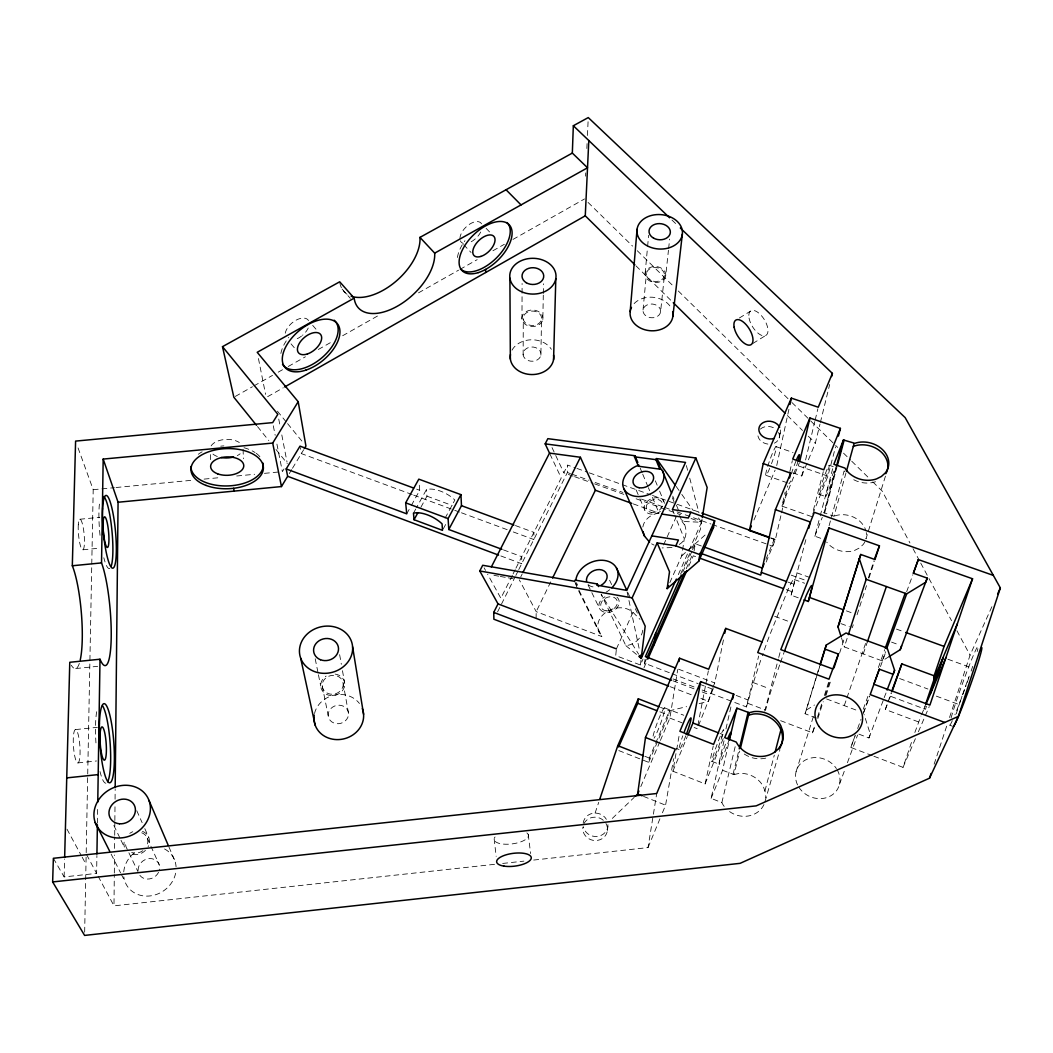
<?xml version="1.0" encoding="UTF-8"?>
<svg xmlns="http://www.w3.org/2000/svg" width="1053" height="1053" viewBox="0 0 1053 1053"><rect width="100%" height="100%" fill="white"/><g stroke="black" fill="none" stroke-linecap="round" stroke-linejoin="round"><path stroke-width="0.75" stroke-dasharray="5 3.75" d="M521.972 319.217L522.064 294.879M522.064 293.26L522.104 283.52M523.144 354.914L523.288 319.098M494.515 864.329L113.987 905.843L114.303 874.674M114.329 873.029L114.501 854.983M114.566 848.428L114.685 836.938M114.698 835.305L114.843 822.169M114.856 820.537L115.001 805.769M115.067 799.201L115.172 789.355M53.361 858.287L64.141 876.912L96.626 873.398L96.902 855.589M97.416 823.183L97.679 806.993M536.082 618.493L536.201 611.661L551.89 579.479M540.887 355.137A8.95 7.134 0.5 0 0 528.672 347.49A8.95 7.134 0.5 0 0 526.513 359.718A8.95 7.134 0.5 0 0 540.887 355.137L541.518 319.322A9.187 7.226 0.5 0 0 528.975 311.57A9.187 7.226 0.5 0 0 526.763 323.955A9.187 7.226 0.5 0 0 541.518 319.322M84.661 932.195L86.162 854.352M86.201 852.706L93.204 489.698L77.79 447.17M542.835 319.467A10.517 8.266 0.5 0 0 528.474 310.609A10.517 8.266 0.5 0 0 525.947 324.785A10.517 8.266 0.5 0 0 542.835 319.467L543.295 295.13M543.322 293.511L543.506 283.784M835.582 469.546L823.999 513.008L835.898 468.374A15.426 0.842 -70.5 0 0 829.843 482.116A15.426 0.842 -70.5 0 0 826.263 495.687A15.426 0.842 -70.5 0 0 834.779 472.639L835.845 468.651M64.141 876.912L64.602 858.972M518.76 569.581L567.383 472.507L567.699 465.123L575.399 467.874M585.573 176.167L585.718 172.916M586.837 148.499L587.061 143.616M587.442 135.482L588.114 120.832M645.134 273.398L647.463 248.021M647.608 246.428L648.635 235.332M643.041 309.937L646.424 273.53M616.255 650.241L615.729 655.585L640.408 664.996L643.041 659.033M660.573 311.82A8.819 6.884 4.7 0 0 648.135 304.514A8.819 6.884 4.7 0 0 646.713 316.348A8.819 6.884 4.7 0 0 660.573 311.82L664.443 275.438A9.056 6.963 4.6 0 0 651.649 268.041A9.056 6.963 4.6 0 0 650.201 280.032A9.056 6.963 4.6 0 0 664.443 275.438M665.733 275.57A10.359 7.976 4.6 0 0 651.096 267.12A10.359 7.976 4.6 0 0 649.451 280.835A10.359 7.976 4.6 0 0 665.733 275.57L668.458 250.219M668.616 248.626L669.642 239.123M607.436 830.541L607.871 826.473M640.408 664.996L641.066 659.678M645.055 659.257L643.949 667.839L647.134 660.613M618.809 750.578L648.687 762.346L649.319 758.055L669.432 710.801L686.622 706.642M669.813 582.664L681.739 555.852L684.292 538.649L674.749 515.378M694.111 550.877L695.243 543.769L701.337 545.981M648.687 762.346L668.721 715.25L669.432 710.801L660.534 707.379M533.713 860.051L648.029 847.586L653.136 815.785M653.4 814.193L656.717 793.514M660.389 740.443L669.879 718.107L677.724 669.563M702.035 519.09L700.363 529.448L690.478 551.785M662.442 812.758L665.575 805.176L673.617 758.739M723.187 738.614L705.115 783.906L672.893 771.217L679.606 732.901M697.836 725.478L705.576 685.319M705.892 683.7L708.366 670.853M699.139 703.615L708.524 701.351L712.276 688.899M698.468 725.649L713.934 686.977M712.894 687.412L714.75 682.936L724.135 636.433M779.194 437.943L780.299 432.717M705.115 783.906L713.263 745.972M776.732 465.518L788.921 409.354M721.766 737.205L722.292 734.823M725.965 728.9L730.927 706.813M724.174 806.387A23.363 21.139 22.3 0 1 721.845 802.61L711.091 798.358L724.372 739.206M711.091 798.358L722.595 770.283L728.992 741.707M771.244 537.965L774.324 539.057L772.691 546.191L712.486 524.591M811.718 516.628L781.931 506.111L785.169 491.988M789.842 471.586L792.356 460.609M766.123 562.078L775.324 539.82L781.168 514.43M781.537 512.837L787.749 485.867M781.931 506.111L799.385 462.78M721.845 802.61L735.705 744.445M792.791 472.836L801.741 475.956L804.044 466.361M805.584 459.977L814.785 421.608M815.18 420.015L817.865 408.814M702.075 690.005L746.419 706.932L758.647 656.032M746.419 706.932L749.328 697.231A66.826 3.87 -70 0 1 761.806 657.138M733.059 774.245L738.851 750.434M722.595 770.283L733.994 774.6L739.732 751.118M801.741 475.956L815.325 443.116L819.984 424.096M820.366 422.516L829.672 384.477M798.266 597.801L791.106 595.195L792.791 588.64A66.826 3.87 -70 0 0 788.315 588.89L769.045 636.841A66.826 3.87 -70 0 0 762.306 655.716M791.106 595.195L806.401 537.635M813.324 510.389L823.38 471.362M764.754 711.144L778.325 659.073M778.733 657.493L780.378 651.188M764.912 791.027L774.31 755.106M812.758 514.035L827.895 476.127L835.569 446.867M820.761 538.294L814.838 536.214L819.8 517.444M820.208 515.878L833.436 465.847M642.764 630.207C641.711 638.605 634.038 644.805 625.877 645.673L601.145 594.287L638.618 654.176M824.644 512.969L836.924 467.098M829.093 525.75L844.164 470.862A23.429 18.809 14.5 0 0 846.651 474.232M845.993 472.863L833.976 516.299L823.999 512.732M764.965 801.715L779.918 749.854M816.417 718.041L805.084 713.737L816.325 676.75M816.799 675.21L819.603 665.97M805.084 713.737L819.682 666.694M885.455 476.14L865.961 538.86A22.074 18.177 15.7 0 0 866.264 532.542M642.856 526.987C644.146 519.234 651.531 513.864 659.073 513.18L652.149 496.674M796.081 771.704L813.587 715.869M780.628 720.673L812.508 732.835L814.983 725.043M817.457 717.251L821.919 703.233M824.394 695.441L829.356 679.869M817.839 718.58L823.222 701.68M825.183 695.533L830.093 680.172M826.105 695.283L830.58 681.265M839.557 653.242L844.532 637.657M889.14 656.585L882.217 660.889L844.361 646.937L847.836 636.17M868.33 577.979L873.885 560.88M857.063 614.755L866.514 585.652M869.001 577.992L874.477 561.144M934.129 764.175L947.476 723.701M949.53 717.475L970.05 655.216L992.268 605.87M595.103 813.074L598.709 802.347M873.858 756.238L903.013 767.361L912.28 740.075M914.846 732.506L920.941 716.066M924.06 708.774L925.113 705.668M926.535 706.194L925.482 709.314L890.443 696.244L891.522 693.164M844.282 705.615L846.401 699.416M846.928 697.863L866.027 642.067M863.249 653.9L867.448 641.646M918.453 721.897L885.323 709.472L887.468 703.365M888.008 701.838L891.233 692.69M858.879 734.152L868.936 737.956L870.291 734.112L864.026 714.382M872.318 755.646L850.837 747.446L854.97 735.942M863.236 709.248L868.843 693.822M878.373 667.589L884.691 649.701M906.659 591.72L912.846 574.754M882.217 660.889L885.56 651.741M850.837 747.446L855.339 735.126M857.668 728.492L860.999 719.37M863.223 713.539L869.409 696.586M863.539 712.868L869.739 695.901M880.453 666.602L886.086 651.175M839.504 784.235L845.151 768.874M847.415 762.727L857.576 735.073M812.508 732.835L815.167 725.701M852.206 627.746L853.285 624.85M868.936 737.956L883.941 698.56M884.178 697.652L886.823 690.992M885.323 709.472L888.732 700.653M889.298 699.179L890.443 696.244M814.838 536.214L822.275 517.352M765.913 559.367L774.324 539.057M648.029 847.586L659.928 818.813M672.893 771.217L687.306 736.56M640.803 786.604L659.757 741.931M753.948 519.985L775.1 470.138M921.572 714.605L925.35 705.76M903.013 767.361L915.82 737.705M918.374 731.782L929.259 706.576M682.713 572.121L691.939 551.232M692.598 549.745L695.243 543.769M646.463 658.888L644.541 663.245L670.564 673.157M686.24 568.712L692.795 553.852M688.754 566.185L693.322 555.8L697.902 557.471M678.329 574.596L701.522 522.262L700.679 519.103M680.593 574.135L689.82 553.286M663.535 544.954L677.658 513.693M616.387 648.898L632.971 612.293C617.269 598.933 586.732 617.729 601.908 636.591L536.201 611.661L519.287 579.808M520.735 576.899L522.196 573.977M497.556 611.938L515.114 576.886M515.838 575.425L518.037 571.042M512.363 575.32L500.846 598.249L487.618 574.214M513.087 573.885L515.246 569.581M515.957 568.146L561.236 477.97L549.521 453.106M573.056 476.127L563.829 472.81L567.699 465.123M445.064 518.234L454.857 500.017A21.244 10.109 28.4 0 0 426.452 489.566L416.514 507.638M443.234 528.935L446.235 523.354M420.884 507.256L426.965 496.174L426.452 489.566M413.46 513.193L415.751 509.033M406.734 513.838L410.552 506.914M411.315 505.519L419.726 490.29L419.068 482.34M289.259 473.626L291.668 469.625M292.484 468.282L303.633 449.802M284.02 468.927L282.375 471.639L276.426 441.589M612.333 818.392L634.196 797.371M681.739 555.852L707.392 532.963M679.251 544.454C688.083 539.333 687.214 527.882 682.541 520.182M752.895 343.449L766.466 334.999M806.519 709.959L814.482 705.01M739.364 318.006L750.249 311.306M267.633 396.678L283.31 387.754M235.293 396.428L252.47 386.714M253.905 385.911L272.503 375.394M278.229 372.157L282.52 369.721M288.246 366.483L305.423 356.77M318.309 349.491L332.616 341.396M342.646 335.736L379.857 314.689M418.502 292.839L458.568 270.173M460.003 269.371L477.18 259.657M492.922 250.759L504.374 244.283M512.969 239.426L584.533 198.951M733.994 774.6L738.508 773.534A23.363 21.139 22.3 0 1 763.451 786.854L765.347 792.277A23.363 21.139 22.3 0 1 765.715 797.884M672.025 547.534L662.192 547.929M502.676 863.447L523.907 861.13M75.632 729.571L97.442 727.32M77.777 762.925A16.716 3.212 86 0 0 78.909 737.956A16.716 3.212 86 0 0 73.328 737.863A16.716 3.212 86 0 0 77.777 762.925L96.521 760.977M75.711 668.55L97.653 666.325M82.976 549.784L99.93 548.139M93.204 489.698L114.408 487.671M116.041 487.513L192.686 480.207M204.098 479.115L220.406 477.562M236.714 475.995L254.655 474.284M264.435 473.35L279.111 471.955M79.752 519.247L99.798 517.313M679.593 515.496L682.002 521.432L701.522 522.262L697.77 516.957M493.949 575.333L498.701 576.175M500.293 576.452L506.625 577.57M508.204 577.847L514.535 578.966M829.251 465.268A15.413 0.908 -70.5 0 1 821.932 488.052A15.413 0.908 -70.5 0 1 821.024 485.907A15.413 0.908 -70.5 0 1 829.251 465.268L835.95 467.571M775.969 446.59L793.014 452.487M818.892 494.239L825.591 496.555M798.635 465.979L827.895 476.127M766.044 475.364L789.21 483.472M576.939 468.427L587.745 472.297M589.285 472.85L650.965 494.923M652.505 495.463L675.631 503.742M677.184 504.295L700.311 512.574M770.77 538.188L775.324 539.82M567.383 472.507L570.463 473.626M572.016 474.179L588.996 480.273M595.169 482.485L622.955 492.462M641.474 499.109L663.087 506.862M664.64 507.414L670.814 509.626M676.987 511.85L710.946 524.025M574.596 476.68L593.05 483.314M594.59 483.867L623.824 494.357M636.117 498.78L680.633 514.759M691.084 518.51L701.522 522.262M633.287 503.9L659.073 513.18M796.858 572.819L812.047 578.294M791.251 575.162L807.059 580.874M794.37 579.545L804.61 583.257M787.947 582.072L794.357 584.402M846.388 610.872L852.482 613.096M896.458 629.102L904.145 631.892M786.341 589.654L792.435 591.878M947.871 659.217L970.945 667.641M840.873 623.6L849.376 626.706M891.549 642.133L898.722 644.752M774.679 616.308L789.237 621.665M416.659 489.158L419.726 490.29M515.43 525.565L533.924 532.384L533.818 539.531L512.258 531.568M426.965 496.174L452.237 505.493M412.197 494.568L301.342 453.593L300.276 447.63M413.724 495.147L459.911 512.219M461.451 512.785L510.718 530.988M899.591 678.527L927.93 689.031M936.328 696.138L959.362 704.681M503.479 549.89L521.722 556.682L521.696 563.737L500.136 555.681M949.635 725.148L952.057 726.043M826.579 698.955L857.655 710.657M752.895 682.449L768.572 688.372M678.566 669.195L714.75 682.936M736.205 695.454L748.091 699.982M672.09 673.736L698.126 683.647M699.653 684.226L713.434 689.478M747.854 703.338L765.597 710.091L767.176 704.009A66.984 3.198 -70 0 1 779.997 663.943M673.012 678.922L695.954 687.675M673.038 680.83L694.48 689.017M702.14 691.939L709.814 694.862M670.195 686.688L691.65 694.901M700.85 698.415L708.524 701.351M664.798 707.945L683.752 715.25M720.028 733.467L723.042 734.625M659.876 711.841L668.721 715.25M669.879 718.107L682.028 722.806M694.177 727.505L697.204 728.689M711.907 761.372L719.146 764.175M676.144 748.38L679.067 749.525M644.818 756.278L649.319 758.055M643.528 796.397L665.575 805.176M632.971 612.293L639.961 619.335M651.61 543.835L654.124 545.125M625.877 645.673L638.868 656.401M671.972 220.051L677.921 225.724M588.048 202.413L632.577 246.112M637.262 250.719L673.591 286.377M678.29 290.97L790.79 401.404M791.961 402.549L837.675 447.407M843.532 453.159L850.561 460.056M851.732 461.214L868.146 477.312M872.832 481.919L882.203 491.119L909.95 542.94M635.999 265.869L672.09 301.553M787.381 415.501L802.518 430.453M808.335 436.218L815.325 443.116M486.104 228.343L490.395 232.792M463.623 244.665L471.06 252.483M342.12 289.088L350.346 298.381M312.688 325.377L316.821 330.168M291.036 343.87L295.13 348.714M277.413 411.183L286.574 422.371M287.587 423.622L302.869 442.273M257.498 426.557L268.805 440.575M276.004 449.486L287.298 463.504M682.002 521.432L684.371 524.697M676.158 486.433L680.857 493.067M681.804 494.397L693.071 510.323M484.117 567.83L485.512 570.384M66.984 829.172L81.423 855.786M82.173 857.195L85.977 864.197M913.03 548.692L919.967 561.657M920.73 563.092L951.557 620.678M956.94 630.747L970.05 655.216M86.636 854.72L96.626 873.398M98.14 876.228L113.987 905.843M111.131 854.101L120.555 872.792M121.279 874.227L124.899 881.414M576.399 582.704L577.676 585.31M574.543 581.282L576.478 585.178M579.045 590.378L601.908 636.591M578.663 590.917L599.789 633.564M587.995 584.77L599.723 608.845M113.856 825.46L120.292 838.767M121.003 840.241L124.57 847.639A13.176 11.557 -31.6 0 1 124.254 841.492M128.9 852.798L137.956 871.621M609.621 580.269L611.635 584.547M552.022 447.578L563.829 472.81M627.93 592.721L630.629 598.552M635.354 608.766L637.368 613.136M147.302 838.214L159.135 864.487M136.785 810.731L142.129 822.669M144.801 828.632L148.815 837.583M636.183 490L639.303 497.292M639.921 498.753L644.91 510.402M168.954 846.994L174.745 860.512M640.198 468.164L642.08 472.665M642.712 474.166L647.74 486.17M648.372 487.671L649.635 490.672M655.361 480.839L657.177 485.236M659.599 491.106L663.838 501.373M672.367 509.547L674.157 513.917M672.775 496.134L673.986 499.135M676.434 505.15L678.869 511.166M672.354 497.7L674.17 502.149M841.426 637.697L844.361 646.937M686.372 465.571L687.622 470.296M689.728 478.167L698.995 512.811M627.14 591.97L639.553 650.451M315.202 658.783L318.111 673.183M318.44 674.789L320.704 685.99M322.218 685.832L328.167 715.487M273.293 425.781L275.175 435.271M258.446 358.533L265.58 394.375M278.742 419.068L280.282 427.005M281.809 434.942L286.995 461.925M343.225 683.673A10.583 9.385 -13.9 0 1 328.023 693.479A10.583 9.385 -13.9 0 1 326.917 677.211A10.583 9.385 -13.9 0 1 343.225 683.673L348.53 713.381A10.267 9.187 -14.8 0 1 333.814 722.977A10.267 9.187 -14.8 0 1 332.709 707.037A10.267 9.187 -14.8 0 1 348.53 713.381M339.632 654.663L341.343 664.285M342.475 670.695L344.739 683.529M528.224 834.41L530.62 853.575M494.147 838.754L496.16 856.352M243.072 449.223L243.414 458.713M210.389 454.62L210.587 462.557M609.687 589.719A22.047 16.756 -25.4 0 1 606.12 592.155M577.215 587.982A22.047 16.756 -25.4 0 1 575.873 583.81M607.95 824.644A12.465 11.688 11.5 0 1 596.933 836.464A12.465 11.688 11.5 0 1 583.309 826.684M583.191 823.025A12.465 11.688 11.5 0 1 593.168 813.232A12.465 11.688 11.5 0 1 606.383 819.339M593.01 586.89A10.78 8.187 -25.4 0 1 587.311 583.362M616.953 597.143A10.596 8.174 -25.4 0 1 614.768 609.911A10.596 8.174 -25.4 0 1 600.144 609.476A10.596 8.174 -25.4 0 1 604.909 596.788M660.402 511.389A10.504 7.792 -22.4 0 1 645.292 511.034A10.504 7.792 -22.4 0 1 651.517 498.674A10.504 7.792 -22.4 0 1 664.469 503.308M314.505 713.552A24.996 22.389 -14.8 0 1 334.117 695.138A24.996 22.389 -14.8 0 1 359.455 703.496M778.575 432.467A10.885 8.779 10.6 0 1 774.389 443.168M767.887 444.09A10.885 8.779 10.6 0 1 757.857 433.994M760.371 429.097A10.885 8.779 10.6 0 1 775.574 428.966M780.523 429.966A10.925 8.806 10.5 0 1 778.049 436.297M729.321 738.956A17.006 1.014 -70 0 1 722.292 758.278L721.042 761.161A17.006 1.014 -70 0 1 719.831 760.832A17.006 1.014 -70 0 1 726.412 741.852M526.869 832.91A17.309 6.568 -7.2 0 1 512.192 843.887A17.309 6.568 -7.2 0 1 495.055 836.964M164.571 848.968A27.154 24.008 -33.2 0 1 176.075 866.711M175.627 873.227A27.154 24.008 -33.2 0 1 148.815 896.05A27.154 24.008 -33.2 0 1 123.806 876.754M123.727 871.897A27.154 24.008 -33.2 0 1 135.6 851.824M512.021 350.162A21.784 17.388 0.5 0 1 531.291 339.79A21.784 17.388 0.5 0 1 551.377 349.293M138.14 870.515A11.149 9.859 -33.1 0 1 149.697 858.564A11.149 9.859 -33.1 0 1 159.464 869.725M158.542 872.332A11.149 9.859 -33.1 0 1 149.526 878.926A11.149 9.859 -33.1 0 1 139.878 875.346M141.747 832.778A11.517 10.109 -31.6 0 1 146.657 846.257M142.813 850.706A11.517 10.109 -31.6 0 1 131.651 852.496M127.36 849.337A11.517 10.109 -31.6 0 1 125.82 841.637M634.117 303.606A21.481 16.782 4.7 0 1 670.985 307.555M685.793 735.863A16.927 1.422 -69.7 0 1 679.211 749.644A16.927 1.422 -69.7 0 1 682.792 735.81M653.071 736.113A16.861 1.672 -69.6 0 1 661.863 711.907A16.861 1.672 -69.6 0 1 663.416 715.092A16.861 1.672 -69.6 0 1 654.084 738.179M605.949 823.433A12.399 11.649 11.7 0 1 597.499 840.386A12.399 11.649 11.7 0 1 582.875 827.105M583.954 823.617A12.399 11.649 11.7 0 1 603.566 820.511M308.226 328.009A14.268 8.108 -40 0 1 302.474 335.328M301.513 336.091A14.268 8.108 -40 0 1 295.327 339.461M285.258 333.209A14.268 8.108 -40 0 1 295.998 320.204A14.268 8.108 -40 0 1 308.555 320.573M347.095 294.261A48.491 27.536 -42.6 0 1 339.698 281.796M105.879 783.182A39.685 7.055 85.9 0 1 100.009 771.573M95.955 742.918A39.685 7.055 85.9 0 1 97.337 708.669M240.137 453.777A16.479 9.28 -1.6 0 1 237.241 455.594M217.326 456.502A16.479 9.28 -1.6 0 1 211.811 452.974M211.126 445.88A16.479 9.28 -1.6 0 1 223.749 439.601A16.479 9.28 -1.6 0 1 239.321 442.51M480.708 232.042A13.755 7.489 -44.4 0 1 471.152 241.795M463.281 243.361A13.755 7.489 -44.4 0 1 460.358 240.821M459.95 238.636A13.755 7.489 -44.4 0 1 469.585 224.21A13.755 7.489 -44.4 0 1 481.84 224.434M977.895 648.622A41.936 2.027 -70.2 0 1 977.184 651.57M972.696 666.325A41.936 2.027 -70.2 0 1 970.879 671.775M968.905 677.553A41.936 2.027 -70.2 0 1 965.719 686.569M964.627 689.57A41.936 2.027 -70.2 0 1 954.953 714.671M952.333 720.686A41.936 2.027 -70.2 0 1 949.727 723.345M951.083 717.909A41.936 2.027 -70.2 0 1 967.931 668.918A41.936 2.027 -70.2 0 1 978.079 647.582M763.965 804.558A23.363 21.139 22.3 0 1 729.597 811.613M956.242 713.855A41.962 2.119 -70.2 0 1 962.047 696.138M962.534 694.743A41.962 2.119 -70.2 0 1 969.234 676.158M765.742 758.134A24.93 22.139 19.7 0 1 741.483 751.868M280.875 353.453A34.078 19.059 -40.1 0 1 288.719 337.46M864.829 541.887A22.074 18.177 15.7 0 1 863.078 544.598L859.406 547.981L854.72 550.364A22.074 18.177 15.7 0 1 826.671 542.071M834.674 515.957A22.074 18.177 15.7 0 1 865.566 529.751M875.57 481.721A23.429 18.809 14.5 0 1 852.285 478.878M837.161 769.782A22.679 20.06 24.9 0 1 829.132 796.66A22.679 20.06 24.9 0 1 798.964 787.394M797.569 784.919A22.679 20.06 24.9 0 1 807.032 759.252A22.679 20.06 24.9 0 1 836.411 768.572M780.497 662.521A66.984 3.198 -70 0 1 784.077 652.399M457.436 257.524A32.84 17.585 -44.4 0 1 464.965 240.663M798.121 460.951A15.347 1.198 -70.4 0 1 792.277 477.43M790.724 480.945A15.347 1.198 -70.4 0 1 788.947 483.288M791.29 473.903A15.347 1.198 -70.4 0 1 796.595 459.595M769.677 468.348A15.295 1.395 -70.4 0 1 766.808 469.454A15.295 1.395 -70.4 0 1 775.627 446.906A15.295 1.395 -70.4 0 1 771.494 463.702M198.28 454.277A36.184 20.099 -1.7 0 1 202.123 451.816M220.722 446.182A36.184 20.099 -1.7 0 1 223.894 445.893M244.033 447.736A36.184 20.099 -1.7 0 1 255.076 452.54M256.234 453.343A36.184 20.099 -1.7 0 1 260.078 456.923M109.828 568.344A36.552 6.147 84.7 0 1 103.826 557.761M100.035 535.319A36.552 6.147 84.7 0 1 99.719 501.965M79.317 663.416A55.454 10.609 85.2 0 1 71.314 665.259M335.157 674.091A12.109 10.741 -13.9 0 1 343.475 689.11A12.109 10.741 -13.9 0 1 324.706 693.256A12.109 10.741 -13.9 0 1 326.14 676.092M142.471 831.37A13.176 11.557 -31.6 0 1 148.091 846.77M145.446 850.39A13.176 11.557 -31.6 0 1 130.914 853.917M129.782 833.384A13.176 11.557 -31.6 0 1 132.783 831.725M651.136 512.35A8.385 6.213 -22.4 0 0 662.442 503.821A8.385 6.213 -22.4 0 0 649.569 501.544A8.385 6.213 -22.4 0 0 651.136 512.35M606.08 610.832A8.674 6.687 -25.4 0 0 617.282 601.342A8.674 6.687 -25.4 0 0 603.777 599.341A8.674 6.687 -25.4 0 0 606.08 610.832M715.026 755.685A16.993 1.079 -69.9 0 0 723.727 729.821A16.993 1.079 -69.9 0 0 714.684 751.21A16.993 1.079 -69.9 0 0 715.026 755.685M749.038 318.019A14.4 6.884 58.2 0 0 764.86 335.802A14.4 6.884 58.2 0 0 761.306 315.531A14.4 6.884 58.2 0 0 749.038 318.019M78.291 524.776A15.4 2.804 84.7 0 0 82.239 549.653A15.4 2.804 84.7 0 0 83.49 529.159A15.4 2.804 84.7 0 0 78.291 524.776"/><path stroke-width="1.5" d="M115.185 787.723L118.068 502.242L103.181 459.082L272.701 443.076L298.196 401.706L257.208 352.307L354.177 298.131A48.807 27.181 -42.6 0 0 397.165 306.305A48.807 27.181 -42.6 0 0 434.692 253.141L587.521 167.782L588.798 140.536M96.929 853.957L97.389 824.802M97.758 802.136L100.009 659.231A55.401 9.688 85.1 0 0 111.21 637.341A55.401 9.688 85.1 0 0 101.536 562.907L103.181 459.082M843.44 439.97L833.858 464.281L844.927 468.072A23.482 18.836 14.5 0 0 876.425 478.944L881.387 476.482L885.27 472.968A23.482 18.836 14.5 0 0 882.598 449.697A23.482 18.836 14.5 0 0 854.812 443.313L843.44 439.97L836.411 466.426M64.654 857.339L69.774 662.284L100.009 659.231M80.239 659.981A55.454 10.609 85.2 0 0 72.315 565.764L75.592 441.102L272.661 422.622L277.834 414.303L222.499 346.661L339.698 281.796L354.177 298.131M553.575 359.599L555.813 278.676A23.14 17.888 0.5 0 0 524.131 259.604A23.14 17.888 0.5 0 0 518.734 290.299A23.14 17.888 0.5 0 0 555.813 278.676M634.827 264.724L585.271 215.812L587.521 167.782L572.332 153.08L573.332 125.741L588.258 117.581L905.146 417.593L1000.35 587.929L958.362 716.422L929.523 778.18L740.101 863.342L84.609 935.419L52.65 881.94L53.361 858.287L656.717 793.514L675.276 749.131L645.489 737.495L679.554 658.23L708.682 669.247L725.754 628.404L762.043 641.909M630.181 311.583L637.052 229.317M672.88 316.19L682.37 234.029A22.797 17.23 4.4 0 0 650.07 215.852A22.797 17.23 4.4 0 0 646.647 245.507A22.797 17.23 4.4 0 0 682.37 234.029M638.868 656.401L641.224 658.349L645.199 626.166L632.129 597.841L657.164 542.914L675.802 545.862L699.837 554.602L698.758 561.183L667.154 588.627L669.511 571.74L657.164 542.914M618.637 746.985L637.749 703.286L638.315 698.797L659.06 706.8M654.137 644.726L655.677 633.301M645.489 737.495L637.644 794.054L635.341 796.265M679.04 661.468L679.554 658.23M702.298 517.51L707.155 487.473L695.875 457.976L547.85 438.667L545.178 443.866L549.521 453.106L491.356 566.922M698.758 561.183L713.5 527.514L714.658 520.801L690.873 512.271L672.367 509.547L695.875 457.976M687.925 735.06L692.94 723.003L700.719 681.62L733.757 694.19L732.691 698.929M724.78 633.222L725.754 628.404M769.243 537.635L749.46 530.554L763.214 463.596L791.356 398.126L818.247 407.221L832.396 373.381L680.291 228.001M789.961 404.536L791.356 398.126M763.214 463.596L790.671 473.166L775.416 509.665L760.74 575.083L700.166 553.088M729.347 740.127L736.903 708.182L749.117 712.697L753.948 711.578A24.996 22.179 19.6 0 1 780.721 725.543L782.787 731.23A24.996 22.179 19.6 0 1 766.347 755.804A24.996 22.179 19.6 0 1 736.271 742.075L724.727 737.613L736.903 708.182M789.579 477.93L790.671 473.166M799.767 461.175L809.941 418.015L840.412 428.387L838.399 436.087M739.232 748.841L748.117 712.328M740.496 747.985L749.117 712.697M831.62 376.553L832.396 373.381M808.796 528.277L810.402 522.051L775.416 509.665M775.126 751.987L780.839 730.124M837.346 465.518L844.124 440.207M803.992 599.894L808.283 601.46L810.073 594.932A66.984 3.198 -70 0 0 806.282 595.419L787.262 643.607A66.984 3.198 -70 0 0 784.603 650.925M808.283 601.46L828.961 527.961L879.452 545.823L874.977 559.604M846.428 471.31L854.075 443.668M781.629 732.309L782.313 729.913M820.076 664.417L826.263 645.068L846.033 632.985L887.205 648.095L894.602 670.3L893.181 674.328L879.321 669.195L873.766 684.397M820.142 665.154L826.263 645.068M840.939 636.157L838.004 626.917L860.749 554.47L874.385 559.327L879.452 545.823M860.749 554.47L838.004 626.917M834.002 667.892L838.412 654.071L824.749 649.017M848.336 634.643L866.185 579.308L859.235 558.472M929.523 778.18L931.063 773.507M599.736 799.28L617.795 745.656L638.315 698.797M913.32 573.253L918.308 559.564L972.551 578.768L929.904 705.089L873.911 684.253M933.616 677.25L944.08 646.424L972.551 578.768M925.64 704.115L935.117 676.158L901.829 663.903L891.773 691.163M867.448 641.646L886.389 586.56M892.062 691.624L901.829 663.903M889.14 656.585L900.21 649.714L901.592 645.805M918.308 559.564L913.399 573.214L927.219 578.123L925.784 582.191L906.699 593.853L886.665 648.701M879.321 669.195L870.199 694.598L944.738 722.45M885.244 648.174L905.185 593.3M838.412 654.071L828.987 679.198L757.726 652.57L814.338 512.324L993.361 575.412M900.21 649.714L927.219 578.123M887.074 690.057L894.602 670.3M828.961 527.961L780.799 649.609L832.818 668.971M840.412 428.387L823.775 469.796L792.725 459.042L809.941 418.015M733.757 694.19L713.605 744.392L679.896 731.295L700.719 681.62M764.109 563.724L762.319 568.067L704.391 547.086M638.908 791.066L637.644 794.054L642.054 795.805M749.46 530.554L751.381 526.026M933.853 679.146L957.361 623.758M925.995 704.26L945.963 657.52M727.86 738.271L729.11 735.389A17.006 1.014 -70 0 1 729.321 738.956M699.837 554.602L714.658 520.801M681.396 575.109L645.384 656.598L675.539 668.05M647.095 657.441L684.937 571.687M647.779 659.178L686.793 570.621M639.487 655.571L641.224 658.349L676.342 579.084M667.154 588.627L668.484 585.639M675.802 545.862L678.422 540.018L651.82 535.859M690.873 512.271L688.293 518.01L661.824 514.061M997.652 593.905L1000.35 587.929M545.178 443.866L634.985 455.738L634.472 456.818L638.434 466.242L659.783 469.125L660.297 468.045L656.44 458.568L685.529 462.412L626.798 590.391L596.748 585.152L597.301 583.967L575.109 580.098L574.543 581.282L482.708 565.277L479.773 570.976L498.016 603.895L616.387 648.898M659.783 469.125L655.927 459.661L656.44 458.568L675.223 485.104M552.601 578.018L595.366 490.25L580.414 457.265L549.521 453.106M522.92 572.516L580.414 457.265M668.655 686.095L493.896 619.23L493.739 612.398L498.016 603.895M501.965 549.324L448.775 529.501L461.477 505.677L460.938 494.634L418.804 479.154L405.668 502.834L406.734 513.838L286.205 468.927L300.013 446.143L413.592 488.026M448.775 529.501L448.104 518.589L460.938 494.634M414.053 519.721L413.46 513.193A21.442 9.925 28.3 0 1 442.063 523.841L442.484 530.343L414.053 519.721L417.844 512.798M118.068 502.242L281.454 486.565L287.64 476.298L286.205 468.927M304.396 448.539L305.923 446.011L298.196 401.706M711.065 529.685L713.5 527.514M284.731 386.938L585.271 215.812M351.162 296.222A48.491 27.536 -42.6 0 0 396.099 281.19A48.491 27.536 -42.6 0 0 419.963 237.386L572.332 153.08M853.299 446.485L854.022 446.13A23.429 18.809 14.5 0 1 880.677 451.54A23.429 18.809 14.5 0 1 885.836 473.679M958.362 716.422L756.159 805.874L52.65 881.94M638.934 465.163L635.736 466.374A21.323 15.571 -22.5 0 0 624.218 489.395A21.323 15.571 -22.5 0 0 651.03 493.62A21.323 15.571 -22.5 0 0 662.39 470.573L660.297 468.045M748.525 715.119L753.343 714A24.93 22.139 19.7 0 1 780.036 727.939L782.103 733.612A24.93 22.139 19.7 0 1 781.273 745.142M66.734 777.891L98.192 774.6M72.315 565.764L101.536 562.907M634.472 456.818L655.927 459.661M479.773 570.976L632.129 597.841M701.851 513.127L769.704 537.412M866.185 579.308L906.699 593.853M595.366 490.25L631.761 503.347M761.345 572.411L786.473 581.532M809.81 597.564L843.348 609.766M905.685 632.445L944.08 646.424M699.429 558.024L783.287 588.548M461.477 505.677L513.877 524.999M405.668 502.834L448.104 518.589M287.64 476.298L498.595 555.115M493.739 612.398L671.498 680.238M692.94 723.003L718.528 732.888M637.749 703.286L656.914 710.696M617.795 745.656L643.317 755.685M649.556 542.084L644.541 536.161L624.139 489.237M573.332 125.741L669.603 217.774M673.262 302.698L785.051 413.197M506.045 189.764L521.038 204.914M419.963 237.386L434.692 253.141M256.471 425.28L233.858 397.244L222.499 346.661M95.191 822.485L109.683 851.232M597.301 583.967L598.565 586.574M616.453 567.936L626.574 589.812M148.999 800.425A29.155 25.351 -30.1 0 1 116.409 837.912A29.155 25.351 -30.1 0 1 101.088 796.595A29.155 25.351 -30.1 0 1 148.999 800.425L168.309 845.493M634.985 455.738L637.815 462.478M662.39 470.573L671.551 493.12M642.962 531.607L644.541 536.161M233.595 488.302L234.266 491.093M300.684 658.217L315.176 725.188M640.553 655.19L641.224 658.349M272.701 443.076L281.454 486.565M352.597 646.818A26.773 23.456 -13.1 0 1 314.228 671.472A26.773 23.456 -13.1 0 1 311.293 630.839A26.773 23.456 -13.1 0 1 352.597 646.818L363.588 714.303M485.63 269.423L485.696 272.464M509.902 278.137L510.35 359.047M575.965 579.242A22.047 16.756 -25.4 0 1 606.462 560.828A22.047 16.756 -25.4 0 1 611.793 587.837M586.56 581.348A10.78 8.187 -25.4 0 1 594.379 570.423A10.78 8.187 -25.4 0 1 606.607 573.819A10.78 8.187 -25.4 0 1 600.96 585.35M362.311 708.603A24.996 22.389 -14.8 0 1 341.08 739.377A24.996 22.389 -14.8 0 1 314.228 715.013M773.968 438.509A10.925 8.806 10.5 0 1 759.726 432.941A10.925 8.806 10.5 0 1 765.439 421.674A10.925 8.806 10.5 0 1 779.694 427.228M553.602 355.058A21.784 17.388 0.5 0 1 531.739 374.552A21.784 17.388 0.5 0 1 510.455 354.519M672.656 311.793A21.481 16.782 4.7 0 1 649.464 330.655A21.481 16.782 4.7 0 1 631.471 307.371M233.648 456.963A16.479 9.28 -1.6 0 1 221.143 457.529M684.332 731.638A16.927 1.422 -69.7 0 1 691.005 717.962A16.927 1.422 -69.7 0 1 686.306 734.494M981.633 647.556A41.962 2.119 -70.2 0 1 969.418 687.951A41.962 2.119 -70.2 0 1 953.268 726.504M780.707 746.472A24.93 22.139 19.7 0 1 779.259 749.025M334.143 320.191A34.078 19.059 -40.1 0 1 322.007 357.678A34.078 19.059 -40.1 0 1 282.52 364.338M102.523 705.734A39.685 7.055 85.9 0 1 110.196 744.102A39.685 7.055 85.9 0 1 107.603 781.747M506.967 222.525A32.84 17.585 -44.4 0 1 496.924 257.458A32.84 17.585 -44.4 0 1 460.964 269.357M263.105 463.188A36.184 20.099 -1.7 0 1 228.777 485.894A36.184 20.099 -1.7 0 1 190.922 466.532M796.595 459.595A15.347 1.198 -70.4 0 1 798.121 460.951M103.865 496.463A36.552 6.147 84.7 0 1 111.776 529.04A36.552 6.147 84.7 0 1 111.197 566.132M943.264 657.533L930.181 693.861L943.264 657.533M639.171 487.736A10.675 7.792 -22.5 0 0 653.571 476.917A10.675 7.792 -22.5 0 0 637.236 474.166A10.675 7.792 -22.5 0 0 639.171 487.736M504.032 866.132A17.427 6.436 -7.2 0 0 531.212 858.445A17.427 6.436 -7.2 0 0 506.664 854.654A17.427 6.436 -7.2 0 0 504.032 866.132M734.138 327.207A14.452 6.779 58.2 0 0 749.947 345.094A14.452 6.779 58.2 0 0 746.261 324.824A14.452 6.779 58.2 0 0 734.138 327.207M217.629 473.824A16.585 9.214 -1.7 0 0 243.704 466.611A16.585 9.214 -1.7 0 0 220.248 457.884A16.585 9.214 -1.7 0 0 217.629 473.824M99.43 723.687A39.672 6.976 85.9 0 0 109.67 782.787A39.672 6.976 85.9 0 0 111.5 723.148A39.672 6.976 85.9 0 0 99.43 723.687M307.437 353.94A14.347 8.016 -40.1 0 0 320.954 334.972A14.347 8.016 -40.1 0 0 300.25 341.909A14.347 8.016 -40.1 0 0 307.437 353.94M102.602 508.941A36.539 6.081 84.7 0 0 111.736 567.764A36.539 6.081 84.7 0 0 113.935 518.747A36.539 6.081 84.7 0 0 102.602 508.941M818.892 726.346A24.245 21.034 22.4 0 0 860.051 727.899A24.245 21.034 22.4 0 0 837.398 694.848A24.245 21.034 22.4 0 0 818.892 726.346M305.818 370.143A34.104 19.02 -40.1 0 0 338.329 325.114A34.104 19.02 -40.1 0 0 289.246 341.238A34.104 19.02 -40.1 0 0 305.818 370.143M480.892 256.419A13.821 7.41 -44.4 0 0 494.699 237.754A13.821 7.41 -44.4 0 0 476.088 243.664A13.821 7.41 -44.4 0 0 480.892 256.419M478.194 272.635A32.867 17.559 -44.4 0 0 511.35 228.343A32.867 17.559 -44.4 0 0 467.242 242.032A32.867 17.559 -44.4 0 0 478.194 272.635M103.115 522.38A15.387 2.593 84.7 0 0 106.932 547.244A15.387 2.593 84.7 0 0 107.959 526.803A15.387 2.593 84.7 0 0 103.115 522.38M100.048 735.099A16.703 2.975 85.9 0 0 104.339 760.161A16.703 2.975 85.9 0 0 105.208 735.231A16.703 2.975 85.9 0 0 100.048 735.099M206.033 485.407A36.223 20.073 -1.7 0 0 263.211 469.928A36.223 20.073 -1.7 0 0 212.298 450.671A36.223 20.073 -1.7 0 0 206.033 485.407M526.224 282.691A10.846 8.385 0.5 0 0 543.624 277.294A10.846 8.385 0.5 0 0 528.817 268.304A10.846 8.385 0.5 0 0 526.224 282.691M653.544 238.11A10.688 8.082 4.4 0 0 670.313 232.779A10.688 8.082 4.4 0 0 655.216 224.21A10.688 8.082 4.4 0 0 653.544 238.11M320.467 659.731A12.557 10.991 -13.1 0 0 338.5 648.253A12.557 10.991 -13.1 0 0 319.177 640.685A12.557 10.991 -13.1 0 0 320.467 659.731M119.437 823.775A13.663 11.886 -30.1 0 0 134.771 806.256A13.663 11.886 -30.1 0 0 112.342 804.374A13.663 11.886 -30.1 0 0 119.437 823.775"/></g></svg>
